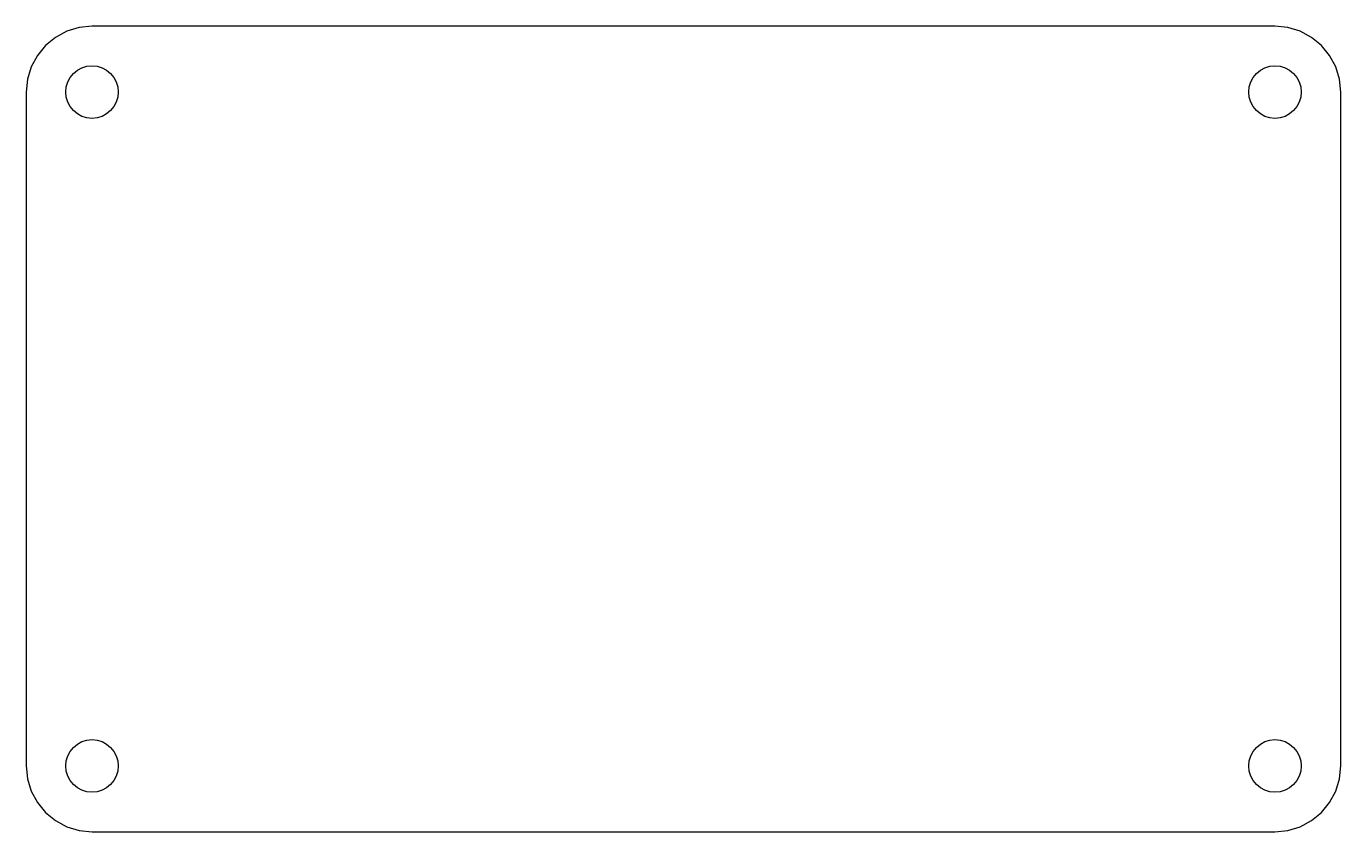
# Model space of a CAD drawing. Header units: metres. Extents: x 0 to 80, y 0 to 49.
import ezdxf

# ---------------------------------------------------------------- set-up
doc = ezdxf.new("R2010")
doc.units = ezdxf.units.M

msp = doc.modelspace()

# ---------------------------------------------------------------- linework, layer by layer
for p, q in [((3.21964, 48.9231), (2.46925, 48.6955)), ((4, 49), (3.21964, 48.9231)), ((76, 49), (4, 49)), ((76.7803, 48.9231), (76, 49)), ((77.5307, 48.6955), (76.7803, 48.9231)), ((1.77771, 48.3259), (1.17157, 47.8284)), ((2.46925, 48.6955), (1.77771, 48.3259)), ((78.2223, 48.3259), (77.5307, 48.6955)), ((78.8284, 47.8284), (78.2223, 48.3259)), ((0.674118, 47.2223), (0.304474, 46.5307)), ((1.17157, 47.8284), (0.674118, 47.2223)), ((79.3259, 47.2223), (78.8284, 47.8284)), ((79.6955, 46.5307), (79.3259, 47.2223)), ((0.304474, 46.5307), (0.076858, 45.7803)), ((3.11108, 46.3303), (3.3877, 46.4782)), ((3.3877, 46.4782), (3.68785, 46.5692)), ((3.68785, 46.5692), (4, 46.6)), ((4, 46.6), (4.31213, 46.5692)), ((4.31213, 46.5692), (4.61229, 46.4782)), ((4.61229, 46.4782), (4.8889, 46.3303)), ((75.1111, 46.3303), (75.3877, 46.4782)), ((75.3877, 46.4782), (75.6879, 46.5692)), ((75.6879, 46.5692), (76, 46.6)), ((76, 46.6), (76.3121, 46.5692)), ((76.3121, 46.5692), (76.6123, 46.4782)), ((76.6123, 46.4782), (76.8889, 46.3303)), ((79.9231, 45.7803), (79.6955, 46.5307)), ((0.076858, 45.7803), (0, 45)), ((2.43074, 45.3121), (2.52179, 45.6123)), ((2.52179, 45.6123), (2.66965, 45.8889)), ((2.66965, 45.8889), (2.86862, 46.1314)), ((2.86862, 46.1314), (3.11108, 46.3303)), ((4.8889, 46.3303), (5.13136, 46.1314)), ((5.13136, 46.1314), (5.33034, 45.8889)), ((5.33034, 45.8889), (5.4782, 45.6123)), ((5.4782, 45.6123), (5.56924, 45.3121)), ((74.4307, 45.3121), (74.5218, 45.6123)), ((74.5218, 45.6123), (74.6696, 45.8889)), ((74.6696, 45.8889), (74.8686, 46.1314)), ((74.8686, 46.1314), (75.1111, 46.3303)), ((76.8889, 46.3303), (77.1314, 46.1314)), ((77.1314, 46.1314), (77.3303, 45.8889)), ((77.3303, 45.8889), (77.4782, 45.6123)), ((77.4782, 45.6123), (77.5692, 45.3121)), ((80, 45), (79.9231, 45.7803)), ((0, 45), (0, 4)), ((2.39999, 45), (2.43074, 45.3121)), ((2.43074, 44.6879), (2.39999, 45)), ((5.56924, 45.3121), (5.59999, 45)), ((5.59999, 45), (5.56924, 44.6879)), ((74.4, 45), (74.4307, 45.3121)), ((74.4307, 44.6879), (74.4, 45)), ((77.5692, 45.3121), (77.6, 45)), ((77.6, 45), (77.5692, 44.6879)), ((80, 4), (80, 45)), ((2.52179, 44.3877), (2.43074, 44.6879)), ((2.66965, 44.1111), (2.52179, 44.3877)), ((2.86862, 43.8686), (2.66965, 44.1111)), ((5.33034, 44.1111), (5.13136, 43.8686)), ((5.4782, 44.3877), (5.33034, 44.1111)), ((5.56924, 44.6879), (5.4782, 44.3877)), ((74.5218, 44.3877), (74.4307, 44.6879)), ((74.6696, 44.1111), (74.5218, 44.3877)), ((74.8686, 43.8686), (74.6696, 44.1111)), ((77.3303, 44.1111), (77.1314, 43.8686)), ((77.4782, 44.3877), (77.3303, 44.1111)), ((77.5692, 44.6879), (77.4782, 44.3877)), ((3.11108, 43.6696), (2.86862, 43.8686)), ((3.3877, 43.5218), (3.11108, 43.6696)), ((3.68785, 43.4307), (3.3877, 43.5218)), ((3.99998, 43.4), (3.68785, 43.4307)), ((4.31213, 43.4307), (3.99998, 43.4)), ((4.61229, 43.5218), (4.31213, 43.4307)), ((4.8889, 43.6696), (4.61229, 43.5218)), ((5.13136, 43.8686), (4.8889, 43.6696)), ((75.1111, 43.6696), (74.8686, 43.8686)), ((75.3877, 43.5218), (75.1111, 43.6696)), ((75.6879, 43.4307), (75.3877, 43.5218)), ((76, 43.4), (75.6879, 43.4307)), ((76.3121, 43.4307), (76, 43.4)), ((76.6123, 43.5218), (76.3121, 43.4307)), ((76.8889, 43.6696), (76.6123, 43.5218)), ((77.1314, 43.8686), (76.8889, 43.6696)), ((2.52179, 4.61229), (2.66965, 4.8889)), ((2.66965, 4.8889), (2.86862, 5.13136)), ((2.86862, 5.13136), (3.11108, 5.33034)), ((3.11108, 5.33034), (3.3877, 5.4782)), ((3.3877, 5.4782), (3.68785, 5.56924)), ((3.68785, 5.56924), (4, 5.59999)), ((4, 5.59999), (4.31213, 5.56924)), ((4.31213, 5.56924), (4.61229, 5.4782)), ((4.61229, 5.4782), (4.8889, 5.33034)), ((4.8889, 5.33034), (5.13136, 5.13136)), ((5.13136, 5.13136), (5.33034, 4.8889)), ((5.33034, 4.8889), (5.4782, 4.61229)), ((74.5218, 4.61229), (74.6696, 4.8889)), ((74.6696, 4.8889), (74.8686, 5.13136)), ((74.8686, 5.13136), (75.1111, 5.33034)), ((75.1111, 5.33034), (75.3877, 5.4782)), ((75.3877, 5.4782), (75.6879, 5.56924)), ((75.6879, 5.56924), (76, 5.59999)), ((76, 5.59999), (76.3121, 5.56924)), ((76.3121, 5.56924), (76.6123, 5.4782)), ((76.6123, 5.4782), (76.8889, 5.33034)), ((76.8889, 5.33034), (77.1314, 5.13136)), ((77.1314, 5.13136), (77.3303, 4.8889)), ((77.3303, 4.8889), (77.4782, 4.61229)), ((0, 4), (0.076858, 3.21964)), ((2.39999, 4), (2.43074, 4.31213)), ((2.43074, 3.68785), (2.39999, 4)), ((2.43074, 4.31213), (2.52179, 4.61229)), ((5.4782, 4.61229), (5.56924, 4.31213)), ((5.56924, 4.31213), (5.59999, 4)), ((5.59999, 4), (5.56924, 3.68785)), ((74.4, 4), (74.4307, 4.31213)), ((74.4307, 3.68785), (74.4, 4)), ((74.4307, 4.31213), (74.5218, 4.61229)), ((77.4782, 4.61229), (77.5692, 4.31213)), ((77.5692, 4.31213), (77.6, 4)), ((77.6, 4), (77.5692, 3.68785)), ((79.9231, 3.21964), (80, 4)), ((0.076858, 3.21964), (0.304474, 2.46925)), ((2.52179, 3.3877), (2.43074, 3.68785)), ((2.66965, 3.11108), (2.52179, 3.3877)), ((5.4782, 3.3877), (5.33034, 3.11108)), ((5.56924, 3.68785), (5.4782, 3.3877)), ((74.5218, 3.3877), (74.4307, 3.68785)), ((74.6696, 3.11108), (74.5218, 3.3877)), ((77.4782, 3.3877), (77.3303, 3.11108)), ((77.5692, 3.68785), (77.4782, 3.3877)), ((79.6955, 2.46925), (79.9231, 3.21964)), ((0.304474, 2.46925), (0.674118, 1.77771)), ((2.86862, 2.86862), (2.66965, 3.11108)), ((3.11108, 2.66965), (2.86862, 2.86862)), ((3.3877, 2.52179), (3.11108, 2.66965)), ((3.68785, 2.43074), (3.3877, 2.52179)), ((3.99998, 2.39999), (3.68785, 2.43074)), ((4.31213, 2.43074), (3.99998, 2.39999)), ((4.61229, 2.52179), (4.31213, 2.43074)), ((4.8889, 2.66965), (4.61229, 2.52179)), ((5.13136, 2.86862), (4.8889, 2.66965)), ((5.33034, 3.11108), (5.13136, 2.86862)), ((74.8686, 2.86862), (74.6696, 3.11108)), ((75.1111, 2.66965), (74.8686, 2.86862)), ((75.3877, 2.52179), (75.1111, 2.66965)), ((75.6879, 2.43074), (75.3877, 2.52179)), ((76, 2.39999), (75.6879, 2.43074)), ((76.3121, 2.43074), (76, 2.39999)), ((76.6123, 2.52179), (76.3121, 2.43074)), ((76.8889, 2.66965), (76.6123, 2.52179)), ((77.1314, 2.86862), (76.8889, 2.66965)), ((77.3303, 3.11108), (77.1314, 2.86862)), ((79.3259, 1.77771), (79.6955, 2.46925)), ((0.674118, 1.77771), (1.17157, 1.17157)), ((78.8284, 1.17157), (79.3259, 1.77771)), ((1.17157, 1.17157), (1.77771, 0.674118)), ((78.2223, 0.674118), (78.8284, 1.17157)), ((1.77771, 0.674118), (2.46925, 0.304474)), ((2.46925, 0.304474), (3.21964, 0.076858)), ((3.21964, 0.076858), (3.99998, 0)), ((3.99998, 0), (76, 0)), ((76, 0), (76.7803, 0.076858)), ((76.7803, 0.076858), (77.5307, 0.304474)), ((77.5307, 0.304474), (78.2223, 0.674118))]:
    msp.add_line(p, q)

doc.saveas('drawing.dxf')
